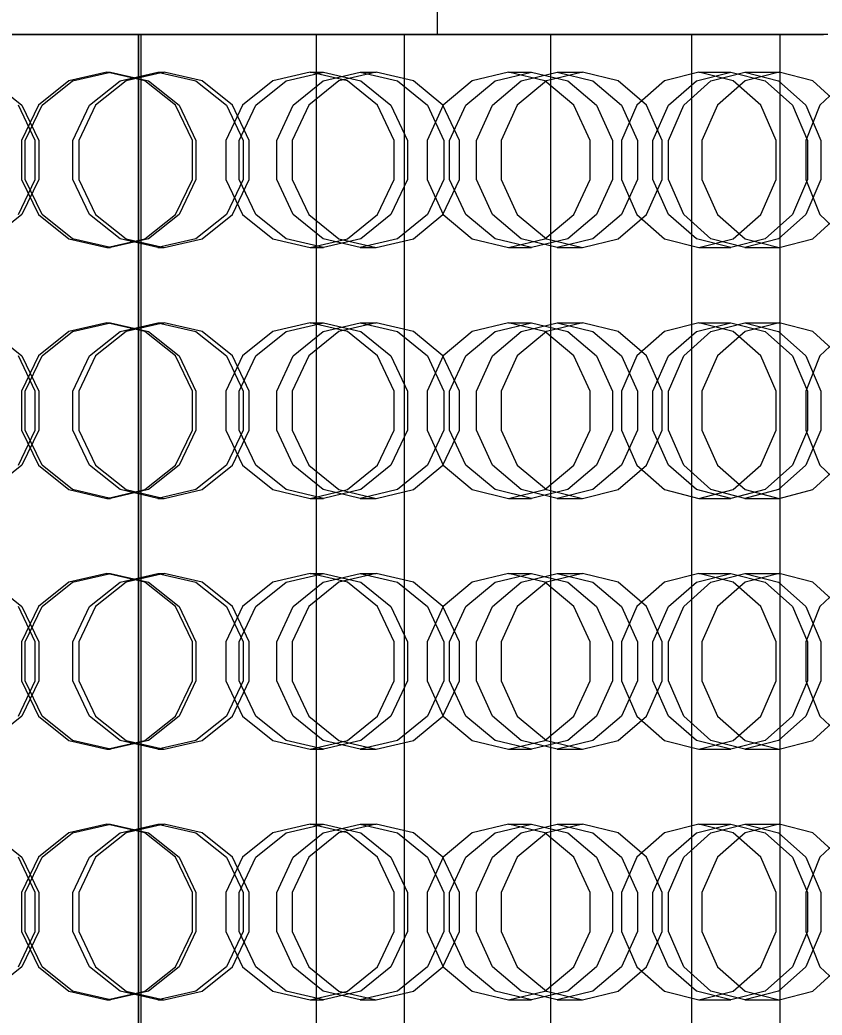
# Model space of a CAD drawing. Header units: millimetres. Extents: x -1970 to 59977, y -50268 to 6837.
# Drawn here: x 26125.7 to 26317.7, y -18034.7 to -17796.5 of the extents above; entities that cross this region are included whole.
import ezdxf

# ---------------------------------------------------------------- set-up
doc = ezdxf.new("R2010")
doc.units = ezdxf.units.MM
doc.layers.add('COTAS_P', color=1, linetype='Continuous', lineweight=0)
doc.layers.add('superior_briquetadora', color=7, linetype='Continuous', lineweight=0)
doc.dimstyles.new('R19_100', dxfattribs={"dimtxt": 250, "dimasz": 150, "dimexe": 150, "dimexo": 80, "dimgap": 100, "dimtad": 1, "dimtih": 1, "dimtoh": 1, "dimdsep": 46, "dimcen": 0.09, "dimadec": 0, "dimazin": 0, "dimtfac": 1, "dimtdec": 4, "dimtofl": 0, "dimtmove": 0, "dimatfit": 3, "dimfxl": 1, "dimtolj": 1, "dimtzin": 0, "dimarcsym": 0})

# ---------------------------------------------------------------- blocks, each defined once
blk = doc.blocks.new('*D25')
at = {"layer": 'COTAS_P', "color": 0, "lineweight": -2, "transparency": 16777216}
for p, q in [((25128.19, -17920), (25128.19, -16950)), ((27628.19, -17920), (27628.19, -16950)), ((25278.19, -17100), (27478.19, -17100))]:
    blk.add_line(p, q, dxfattribs=at)
at = {"layer": 'COTAS_P', "color": 0, "transparency": 16777216}
for points in [[(25278.19, -17075), (25278.19, -17125), (25128.19, -17100)], [(27478.19, -17075), (27478.19, -17125), (27628.19, -17100)]]:
    blk.add_solid(points, dxfattribs=at)
at = {"layer": 'Defpoints', "color": 0, "transparency": 16777216}
for p in [(27628.19, -17100), (25128.19, -18000), (27628.19, -18000)]:
    blk.add_point(p, dxfattribs=at)

msp = doc.modelspace()

# ---------------------------------------------------------------- linework, layer by layer
at = {"layer": 'superior_briquetadora'}
for p, q in [((26225.569, -17250), (26225.569, -17800)), ((26107.699, -17800), (26127.565, -17800)), ((26128.808, -17800), (26108.94, -17800)), ((26113.88, -17800), (26132.971, -17800)), ((26114.823, -17800), (26154.774, -17800)), ((26114.918, -17800), (26154.67, -17800)), ((26141.632, -17800), (26122.065, -17800)), ((26141.622, -17800), (26122.07, -17800)), ((26142.493, -17800), (26123.402, -17800)), ((26127.565, -17800), (26147.433, -17800)), ((26148.674, -17800), (26128.808, -17800)), ((26132.971, -17800), (26151.877, -17800)), ((26160.842, -17800), (26141.622, -17800)), ((26160.868, -17800), (26141.632, -17800)), ((26161.033, -17800), (26142.493, -17800)), ((26147.433, -17800), (26167.252, -17800)), ((26168.488, -17800), (26148.674, -17800)), ((26151.877, -17800), (26169.873, -17800)), ((26154.1, -17800), (26172.813, -17800)), ((26154.1, -18160), (26154.1, -17800)), ((26154.67, -17800), (26154.1, -17800)), ((26154.774, -17800), (26154.204, -17800)), ((26154.204, -17800), (26172.919, -17800)), ((26154.204, -18160), (26154.204, -17800)), ((26154.67, -17800), (26154.67, -18160)), ((26154.774, -18160), (26154.774, -17800)), ((26179.259, -17800), (26160.842, -17800)), ((26179.3, -17800), (26160.868, -17800)), ((26178.312, -17800), (26161.033, -17800)), ((26167.252, -17800), (26186.97, -17800)), ((26188.198, -17800), (26168.488, -17800)), ((26169.873, -17800), (26186.267, -17800)), ((26172.813, -17800), (26190.431, -17800)), ((26172.919, -17800), (26190.539, -17800)), ((26193.664, -17800), (26178.312, -17800)), ((26196.418, -17800), (26179.259, -17800)), ((26196.472, -17800), (26179.3, -17800)), ((26186.267, -17800), (26200.429, -17800)), ((26186.97, -17800), (26206.537, -17800)), ((26207.754, -17800), (26188.198, -17800)), ((26190.431, -17800), (26206.524, -17800)), ((26190.539, -17800), (26206.631, -17800)), ((26206.499, -17800), (26193.664, -17800)), ((26211.896, -17800), (26196.418, -17800)), ((26211.964, -17800), (26196.472, -17800)), ((26196.667, -18160), (26196.667, -17800)), ((26199.243, -17800), (26196.667, -17800)), ((26196.667, -17800), (26200.933, -17800)), ((26208.27, -17800), (26199.243, -17800)), ((26200.429, -17800), (26211.815, -17800)), ((26200.933, -17800), (26211.393, -17800)), ((26216.326, -17800), (26206.499, -17800)), ((26206.524, -17800), (26220.697, -17800)), ((26206.537, -17800), (26225.904, -17800)), ((26206.631, -17800), (26220.803, -17800)), ((26227.106, -17800), (26207.754, -17800)), ((26222.373, -17800), (26208.27, -17800)), ((26211.393, -17800), (26226.453, -17800)), ((26211.815, -17800), (26219.987, -17800)), ((26225.314, -17800), (26211.896, -17800)), ((26225.392, -17800), (26211.964, -17800)), ((26222.765, -17800), (26216.326, -17800)), ((26217.765, -18160), (26217.765, -17800)), ((26220.342, -17800), (26217.765, -17800)), ((26217.765, -17800), (26222.032, -17800)), ((26219.987, -17800), (26224.631, -17800)), ((26229.368, -17800), (26220.342, -17800)), ((26220.697, -17800), (26232.603, -17800)), ((26220.803, -17800), (26232.707, -17800)), ((26222.032, -17800), (26232.491, -17800)), ((26239.405, -17800), (26222.373, -17800)), ((26225.569, -17800), (26222.765, -17800)), ((26224.631, -17800), (26225.569, -17800)), ((26236.34, -17800), (26225.314, -17800)), ((26236.427, -17800), (26225.392, -17800)), ((26225.904, -17800), (26245.019, -17800)), ((26226.453, -17800), (26243.821, -17800)), ((26246.204, -17800), (26227.106, -17800)), ((26243.471, -17800), (26229.368, -17800)), ((26232.491, -17800), (26247.551, -17800)), ((26232.603, -17800), (26241.949, -17800)), ((26232.707, -17800), (26242.052, -17800)), ((26244.703, -17800), (26236.34, -17800)), ((26244.796, -17800), (26236.427, -17800)), ((26256.773, -17800), (26239.405, -17800)), ((26241.949, -17800), (26248.507, -17800)), ((26242.052, -17800), (26248.608, -17800)), ((26260.503, -17800), (26243.471, -17800)), ((26243.821, -17800), (26260.853, -17800)), ((26250.197, -17800), (26244.703, -17800)), ((26250.295, -17800), (26244.796, -17800)), ((26245.019, -17800), (26263.834, -17800)), ((26264.999, -17800), (26246.204, -17800)), ((26247.551, -17800), (26264.919, -17800)), ((26248.507, -17800), (26252.115, -17800)), ((26248.608, -17800), (26252.216, -17800)), ((26252.686, -17800), (26250.197, -17800)), ((26252.786, -17800), (26250.295, -17800)), ((26252.115, -17800), (26252.686, -17800)), ((26252.216, -17800), (26252.786, -17800)), ((26252.686, -17800), (26252.686, -18160)), ((26252.786, -18160), (26252.786, -17800)), ((26271.833, -17800), (26256.773, -17800)), ((26277.871, -17800), (26260.503, -17800)), ((26260.853, -17800), (26274.956, -17800)), ((26263.834, -17800), (26282.302, -17800)), ((26264.919, -17800), (26281.951, -17800)), ((26283.443, -17800), (26264.999, -17800)), ((26282.292, -17800), (26271.833, -17800)), ((26274.956, -17800), (26283.982, -17800)), ((26292.931, -17800), (26277.871, -17800)), ((26281.951, -17800), (26296.054, -17800)), ((26286.559, -17800), (26282.292, -17800)), ((26282.302, -17800), (26300.373, -17800)), ((26301.489, -17800), (26283.443, -17800)), ((26283.982, -17800), (26286.559, -17800)), ((26286.559, -18160), (26286.559, -17800)), ((26303.391, -17800), (26292.931, -17800)), ((26296.054, -17800), (26305.081, -17800)), ((26300.373, -17800), (26318.003, -17800)), ((26319.089, -17800), (26301.489, -17800)), ((26307.657, -17800), (26303.391, -17800)), ((26305.081, -17800), (26307.657, -17800)), ((26307.657, -18160), (26307.657, -17800)), ((26146.55, -17809), (26137.45, -17811.08)), ((26138.327, -17811.08), (26147.433, -17809)), ((26146.55, -17809), (26147.433, -17809)), ((26155.651, -17811.08), (26146.55, -17809)), ((26147.433, -17809), (26156.53, -17811.08)), ((26149.69, -17811.08), (26158.771, -17809)), ((26160.242, -17809), (26151.151, -17811.08)), ((26158.771, -17809), (26160.242, -17809)), ((26158.771, -17809), (26167.852, -17811.08)), ((26169.315, -17811.08), (26160.242, -17809)), ((26195.184, -17809), (26186.219, -17811.08)), ((26189.422, -17811.08), (26198.406, -17809)), ((26195.184, -17809), (26198.406, -17809)), ((26204.148, -17811.08), (26195.184, -17809)), ((26198.289, -17811.08), (26207.195, -17809)), ((26198.406, -17809), (26207.352, -17811.08)), ((26210.995, -17809), (26202.066, -17811.08)), ((26207.195, -17809), (26210.995, -17809)), ((26207.195, -17809), (26216.101, -17811.08)), ((26219.88, -17811.08), (26210.995, -17809)), ((26242.671, -17809), (26233.996, -17811.08)), ((26239.469, -17811.08), (26248.177, -17809)), ((26242.671, -17809), (26248.177, -17809)), ((26251.346, -17811.08), (26242.671, -17809)), ((26245.689, -17811.08), (26254.268, -17809)), ((26248.177, -17809), (26256.82, -17811.08)), ((26260.332, -17809), (26251.716, -17811.08)), ((26254.268, -17809), (26260.332, -17809)), ((26254.268, -17809), (26262.847, -17811.08)), ((26268.876, -17811.08), (26260.332, -17809)), ((26288.199, -17809), (26279.962, -17811.08)), ((26287.612, -17811.08), (26295.895, -17809)), ((26288.199, -17809), (26295.895, -17809)), ((26296.436, -17811.08), (26288.199, -17809)), ((26291.078, -17811.08), (26299.183, -17809)), ((26295.895, -17809), (26304.087, -17811.08)), ((26299.183, -17809), (26307.407, -17809)), ((26299.183, -17809), (26307.288, -17811.08)), ((26307.407, -17809), (26299.253, -17811.08)), ((26315.464, -17811.08), (26307.407, -17809)), ((26118.924, -17811.08), (26126.222, -17816.907)), ((26137.45, -17811.08), (26130.151, -17816.907)), ((26131.018, -17816.906), (26138.327, -17811.08)), ((26142.407, -17816.907), (26149.69, -17811.08)), ((26151.151, -17811.08), (26143.85, -17816.906)), ((26162.949, -17816.907), (26155.651, -17811.08)), ((26156.53, -17811.08), (26163.815, -17816.906)), ((26167.852, -17811.08), (26175.134, -17816.907)), ((26176.577, -17816.906), (26169.315, -17811.08)), ((26186.219, -17811.08), (26179.03, -17816.907)), ((26182.191, -17816.906), (26189.422, -17811.08)), ((26191.147, -17816.907), (26198.289, -17811.08)), ((26202.066, -17811.08), (26194.874, -17816.906)), ((26211.337, -17816.907), (26204.148, -17811.08)), ((26207.352, -17811.08), (26214.498, -17816.906)), ((26216.101, -17811.08), (26223.243, -17816.907)), ((26226.971, -17816.906), (26219.88, -17811.08)), ((26233.996, -17811.08), (26227.039, -17816.907)), ((26232.441, -17816.906), (26239.469, -17811.08)), ((26238.809, -17816.907), (26245.689, -17811.08)), ((26251.716, -17811.08), (26244.757, -17816.906)), ((26258.302, -17816.907), (26251.346, -17811.08)), ((26256.82, -17811.08), (26263.703, -17816.906)), ((26262.847, -17811.08), (26269.726, -17816.907)), ((26275.674, -17816.906), (26268.876, -17811.08)), ((26279.962, -17811.08), (26273.357, -17816.907)), ((26280.906, -17816.906), (26287.612, -17811.08)), ((26284.578, -17816.907), (26291.078, -17811.08)), ((26299.253, -17811.08), (26292.646, -17816.906)), ((26303.041, -17816.907), (26296.436, -17811.08)), ((26304.087, -17811.08), (26310.59, -17816.906)), ((26307.288, -17811.08), (26313.787, -17816.907)), ((26321.854, -17816.906), (26315.464, -17811.08)), ((26323.332, -17811.08), (26317.191, -17816.907)), ((26129.415, -17825.326), (26125.355, -17816.906)), ((26130.151, -17816.907), (26126.101, -17825.327)), ((26126.222, -17816.907), (26130.272, -17825.327)), ((26126.958, -17825.326), (26131.018, -17816.906)), ((26138.366, -17825.327), (26142.407, -17816.907)), ((26143.85, -17816.906), (26139.793, -17825.326)), ((26166.999, -17825.327), (26162.949, -17816.907)), ((26163.815, -17816.906), (26167.856, -17825.326)), ((26179.03, -17816.907), (26175.041, -17825.327)), ((26175.134, -17816.907), (26179.176, -17825.327)), ((26180.603, -17825.326), (26176.577, -17816.906)), ((26178.168, -17825.326), (26182.191, -17816.906)), ((26187.183, -17825.327), (26191.147, -17816.907)), ((26194.874, -17816.906), (26190.87, -17825.326)), ((26215.326, -17825.327), (26211.337, -17816.907)), ((26214.498, -17816.906), (26218.453, -17825.326)), ((26227.039, -17816.907), (26223.179, -17825.327)), ((26223.243, -17816.907), (26227.207, -17825.327)), ((26230.894, -17825.326), (26226.971, -17816.906)), ((26228.522, -17825.326), (26232.441, -17816.906)), ((26234.991, -17825.327), (26238.809, -17816.907)), ((26244.757, -17816.906), (26240.875, -17825.326)), ((26262.163, -17825.327), (26258.302, -17816.907)), ((26263.703, -17816.906), (26267.505, -17825.326)), ((26273.357, -17816.907), (26269.691, -17825.327)), ((26269.726, -17816.907), (26273.544, -17825.327)), ((26279.428, -17825.326), (26275.674, -17816.906)), ((26277.159, -17825.326), (26280.906, -17816.906)), ((26280.971, -17825.327), (26284.578, -17816.907)), ((26292.646, -17816.906), (26288.951, -17825.326)), ((26306.707, -17825.327), (26303.041, -17816.907)), ((26310.59, -17816.906), (26314.174, -17825.326)), ((26317.191, -17816.907), (26313.783, -17825.327)), ((26313.787, -17816.907), (26317.394, -17825.327)), ((26126.101, -17825.327), (26126.101, -17834.673)), ((26126.958, -17834.674), (26126.958, -17825.326)), ((26129.415, -17834.674), (26129.415, -17825.326)), ((26130.272, -17825.327), (26130.272, -17834.673)), ((26138.366, -17834.673), (26138.366, -17825.327)), ((26139.793, -17825.326), (26139.793, -17834.674)), ((26166.999, -17834.673), (26166.999, -17825.327)), ((26167.856, -17825.326), (26167.856, -17834.674)), ((26175.041, -17825.327), (26175.041, -17834.673)), ((26178.168, -17834.674), (26178.168, -17825.326)), ((26179.176, -17825.327), (26179.176, -17834.673)), ((26180.603, -17834.674), (26180.603, -17825.326)), ((26187.183, -17834.673), (26187.183, -17825.327)), ((26190.87, -17825.326), (26190.87, -17834.674)), ((26215.326, -17834.673), (26215.326, -17825.327)), ((26218.453, -17825.326), (26218.453, -17834.674)), ((26223.179, -17825.327), (26223.179, -17834.673)), ((26227.207, -17825.327), (26227.207, -17834.673)), ((26228.522, -17834.674), (26228.522, -17825.326)), ((26230.894, -17834.674), (26230.894, -17825.326)), ((26234.991, -17834.673), (26234.991, -17825.327)), ((26240.875, -17825.326), (26240.875, -17834.674)), ((26262.163, -17834.673), (26262.163, -17825.327)), ((26267.505, -17825.326), (26267.505, -17834.674)), ((26269.691, -17825.327), (26269.691, -17834.673)), ((26273.544, -17825.327), (26273.544, -17834.673)), ((26277.159, -17834.674), (26277.159, -17825.326)), ((26279.428, -17834.674), (26279.428, -17825.326)), ((26280.971, -17834.673), (26280.971, -17825.327)), ((26288.951, -17825.326), (26288.951, -17834.674)), ((26306.707, -17834.673), (26306.707, -17825.327)), ((26313.783, -17825.327), (26313.783, -17834.673)), ((26314.174, -17825.326), (26314.174, -17834.674)), ((26317.394, -17825.327), (26317.394, -17834.673)), ((26125.355, -17843.094), (26129.415, -17834.674)), ((26126.101, -17834.673), (26130.151, -17843.093)), ((26130.272, -17834.673), (26126.222, -17843.093)), ((26131.018, -17843.094), (26126.958, -17834.674)), ((26142.407, -17843.093), (26138.366, -17834.673)), ((26139.793, -17834.674), (26143.85, -17843.094)), ((26162.949, -17843.093), (26166.999, -17834.673)), ((26167.856, -17834.674), (26163.815, -17843.094)), ((26175.041, -17834.673), (26179.03, -17843.093)), ((26179.176, -17834.673), (26175.134, -17843.093)), ((26176.577, -17843.094), (26180.603, -17834.674)), ((26182.191, -17843.094), (26178.168, -17834.674)), ((26191.147, -17843.093), (26187.183, -17834.673)), ((26190.87, -17834.674), (26194.874, -17843.094)), ((26211.337, -17843.093), (26215.326, -17834.673)), ((26218.453, -17834.674), (26214.498, -17843.094)), ((26223.179, -17834.673), (26227.039, -17843.093)), ((26227.207, -17834.673), (26223.243, -17843.093)), ((26226.971, -17843.094), (26230.894, -17834.674)), ((26232.441, -17843.094), (26228.522, -17834.674)), ((26238.809, -17843.093), (26234.991, -17834.673)), ((26240.875, -17834.674), (26244.757, -17843.094)), ((26258.302, -17843.093), (26262.163, -17834.673)), ((26267.505, -17834.674), (26263.703, -17843.094)), ((26269.691, -17834.673), (26273.357, -17843.093)), ((26273.544, -17834.673), (26269.726, -17843.093)), ((26275.674, -17843.094), (26279.428, -17834.674)), ((26280.906, -17843.094), (26277.159, -17834.674)), ((26284.578, -17843.093), (26280.971, -17834.673)), ((26288.951, -17834.674), (26292.646, -17843.094)), ((26303.041, -17843.093), (26306.707, -17834.673)), ((26314.174, -17834.674), (26310.59, -17843.094)), ((26313.783, -17834.673), (26317.191, -17843.093)), ((26317.394, -17834.673), (26313.787, -17843.093)), ((26126.222, -17843.093), (26118.924, -17848.92)), ((26130.151, -17843.093), (26137.45, -17848.92)), ((26138.327, -17848.92), (26131.018, -17843.094)), ((26149.69, -17848.92), (26142.407, -17843.093)), ((26143.85, -17843.094), (26151.151, -17848.92)), ((26155.651, -17848.92), (26162.949, -17843.093)), ((26163.815, -17843.094), (26156.53, -17848.92)), ((26175.134, -17843.093), (26167.852, -17848.92)), ((26169.315, -17848.92), (26176.577, -17843.094)), ((26179.03, -17843.093), (26186.219, -17848.92)), ((26189.422, -17848.92), (26182.191, -17843.094)), ((26198.289, -17848.92), (26191.147, -17843.093)), ((26194.874, -17843.094), (26202.066, -17848.92)), ((26204.148, -17848.92), (26211.337, -17843.093)), ((26214.498, -17843.094), (26207.352, -17848.92)), ((26223.243, -17843.093), (26216.101, -17848.92)), ((26219.88, -17848.92), (26226.971, -17843.094)), ((26227.039, -17843.093), (26233.996, -17848.92)), ((26239.469, -17848.92), (26232.441, -17843.094)), ((26245.689, -17848.92), (26238.809, -17843.093)), ((26244.757, -17843.094), (26251.716, -17848.92)), ((26251.346, -17848.92), (26258.302, -17843.093)), ((26263.703, -17843.094), (26256.82, -17848.92)), ((26269.726, -17843.093), (26262.847, -17848.92)), ((26268.876, -17848.92), (26275.674, -17843.094)), ((26273.357, -17843.093), (26279.962, -17848.92)), ((26287.612, -17848.92), (26280.906, -17843.094)), ((26291.078, -17848.92), (26284.578, -17843.093)), ((26292.646, -17843.094), (26299.253, -17848.92)), ((26296.436, -17848.92), (26303.041, -17843.093)), ((26310.59, -17843.094), (26304.087, -17848.92)), ((26313.787, -17843.093), (26307.288, -17848.92)), ((26315.464, -17848.92), (26321.854, -17843.094)), ((26317.191, -17843.093), (26323.332, -17848.92)), ((26137.45, -17848.92), (26146.55, -17851)), ((26147.433, -17851), (26138.327, -17848.92)), ((26146.55, -17851), (26155.651, -17848.92)), ((26156.53, -17848.92), (26147.433, -17851)), ((26158.771, -17851), (26149.69, -17848.92)), ((26151.151, -17848.92), (26160.242, -17851)), ((26167.852, -17848.92), (26158.771, -17851)), ((26160.242, -17851), (26169.315, -17848.92)), ((26186.219, -17848.92), (26195.184, -17851)), ((26198.406, -17851), (26189.422, -17848.92)), ((26195.184, -17851), (26204.148, -17848.92)), ((26207.195, -17851), (26198.289, -17848.92)), ((26207.352, -17848.92), (26198.406, -17851)), ((26202.066, -17848.92), (26210.995, -17851)), ((26216.101, -17848.92), (26207.195, -17851)), ((26210.995, -17851), (26219.88, -17848.92)), ((26233.996, -17848.92), (26242.671, -17851)), ((26248.177, -17851), (26239.469, -17848.92)), ((26242.671, -17851), (26251.346, -17848.92)), ((26254.268, -17851), (26245.689, -17848.92)), ((26256.82, -17848.92), (26248.177, -17851)), ((26251.716, -17848.92), (26260.332, -17851)), ((26262.847, -17848.92), (26254.268, -17851)), ((26260.332, -17851), (26268.876, -17848.92)), ((26279.962, -17848.92), (26288.199, -17851)), ((26295.895, -17851), (26287.612, -17848.92)), ((26288.199, -17851), (26296.436, -17848.92)), ((26299.183, -17851), (26291.078, -17848.92)), ((26304.087, -17848.92), (26295.895, -17851)), ((26307.288, -17848.92), (26299.183, -17851)), ((26299.253, -17848.92), (26307.407, -17851)), ((26307.407, -17851), (26315.464, -17848.92)), ((26146.55, -17851), (26147.433, -17851)), ((26158.771, -17851), (26160.242, -17851)), ((26195.184, -17851), (26198.406, -17851)), ((26207.195, -17851), (26210.995, -17851)), ((26242.671, -17851), (26248.177, -17851)), ((26254.268, -17851), (26260.332, -17851)), ((26288.199, -17851), (26295.895, -17851)), ((26299.183, -17851), (26307.407, -17851)), ((26146.55, -17869), (26137.45, -17871.08)), ((26138.327, -17871.08), (26147.433, -17869)), ((26146.55, -17869), (26147.433, -17869)), ((26155.651, -17871.08), (26146.55, -17869)), ((26147.433, -17869), (26156.53, -17871.08)), ((26149.69, -17871.08), (26158.771, -17869)), ((26160.242, -17869), (26151.151, -17871.08)), ((26158.771, -17869), (26160.242, -17869)), ((26158.771, -17869), (26167.852, -17871.08)), ((26169.315, -17871.08), (26160.242, -17869)), ((26195.184, -17869), (26186.219, -17871.08)), ((26189.422, -17871.08), (26198.406, -17869)), ((26195.184, -17869), (26198.406, -17869)), ((26204.148, -17871.08), (26195.184, -17869)), ((26198.289, -17871.08), (26207.195, -17869)), ((26198.406, -17869), (26207.352, -17871.08)), ((26210.995, -17869), (26202.066, -17871.08)), ((26207.195, -17869), (26210.995, -17869)), ((26207.195, -17869), (26216.101, -17871.08)), ((26219.88, -17871.08), (26210.995, -17869)), ((26242.671, -17869), (26233.996, -17871.08)), ((26239.469, -17871.08), (26248.177, -17869)), ((26242.671, -17869), (26248.177, -17869)), ((26251.346, -17871.08), (26242.671, -17869)), ((26245.689, -17871.08), (26254.268, -17869)), ((26248.177, -17869), (26256.82, -17871.08)), ((26260.332, -17869), (26251.716, -17871.08)), ((26254.268, -17869), (26260.332, -17869)), ((26254.268, -17869), (26262.847, -17871.08)), ((26268.876, -17871.08), (26260.332, -17869)), ((26288.199, -17869), (26279.962, -17871.08)), ((26287.612, -17871.08), (26295.895, -17869)), ((26288.199, -17869), (26295.895, -17869)), ((26296.436, -17871.08), (26288.199, -17869)), ((26291.078, -17871.08), (26299.183, -17869)), ((26295.895, -17869), (26304.087, -17871.08)), ((26299.183, -17869), (26307.407, -17869)), ((26299.183, -17869), (26307.288, -17871.08)), ((26307.407, -17869), (26299.253, -17871.08)), ((26315.464, -17871.08), (26307.407, -17869)), ((26118.924, -17871.08), (26126.222, -17876.907)), ((26137.45, -17871.08), (26130.151, -17876.907)), ((26131.018, -17876.906), (26138.327, -17871.08)), ((26142.407, -17876.907), (26149.69, -17871.08)), ((26151.151, -17871.08), (26143.85, -17876.906)), ((26162.949, -17876.907), (26155.651, -17871.08)), ((26156.53, -17871.08), (26163.815, -17876.906)), ((26167.852, -17871.08), (26175.134, -17876.907)), ((26176.577, -17876.906), (26169.315, -17871.08)), ((26186.219, -17871.08), (26179.03, -17876.907)), ((26182.191, -17876.906), (26189.422, -17871.08)), ((26191.147, -17876.907), (26198.289, -17871.08)), ((26202.066, -17871.08), (26194.874, -17876.906)), ((26211.337, -17876.907), (26204.148, -17871.08)), ((26207.352, -17871.08), (26214.498, -17876.906)), ((26216.101, -17871.08), (26223.243, -17876.907)), ((26226.971, -17876.906), (26219.88, -17871.08)), ((26233.996, -17871.08), (26227.039, -17876.907)), ((26232.441, -17876.906), (26239.469, -17871.08)), ((26238.809, -17876.907), (26245.689, -17871.08)), ((26251.716, -17871.08), (26244.757, -17876.906)), ((26258.302, -17876.907), (26251.346, -17871.08)), ((26256.82, -17871.08), (26263.703, -17876.906)), ((26262.847, -17871.08), (26269.726, -17876.907)), ((26275.674, -17876.906), (26268.876, -17871.08)), ((26279.962, -17871.08), (26273.357, -17876.907)), ((26280.906, -17876.906), (26287.612, -17871.08)), ((26284.578, -17876.907), (26291.078, -17871.08)), ((26299.253, -17871.08), (26292.646, -17876.906)), ((26303.041, -17876.907), (26296.436, -17871.08)), ((26304.087, -17871.08), (26310.59, -17876.906)), ((26307.288, -17871.08), (26313.787, -17876.907)), ((26321.854, -17876.906), (26315.464, -17871.08)), ((26323.332, -17871.08), (26317.191, -17876.907)), ((26129.415, -17885.326), (26125.355, -17876.906)), ((26130.151, -17876.907), (26126.101, -17885.327)), ((26126.222, -17876.907), (26130.272, -17885.327)), ((26126.958, -17885.326), (26131.018, -17876.906)), ((26138.366, -17885.327), (26142.407, -17876.907)), ((26143.85, -17876.906), (26139.793, -17885.326)), ((26166.999, -17885.327), (26162.949, -17876.907)), ((26163.815, -17876.906), (26167.856, -17885.326)), ((26179.03, -17876.907), (26175.041, -17885.327)), ((26175.134, -17876.907), (26179.176, -17885.327)), ((26180.603, -17885.326), (26176.577, -17876.906)), ((26178.168, -17885.326), (26182.191, -17876.906)), ((26187.183, -17885.327), (26191.147, -17876.907)), ((26194.874, -17876.906), (26190.87, -17885.326)), ((26215.326, -17885.327), (26211.337, -17876.907)), ((26214.498, -17876.906), (26218.453, -17885.326)), ((26227.039, -17876.907), (26223.179, -17885.327)), ((26223.243, -17876.907), (26227.207, -17885.327)), ((26230.894, -17885.326), (26226.971, -17876.906)), ((26228.522, -17885.326), (26232.441, -17876.906)), ((26234.991, -17885.327), (26238.809, -17876.907)), ((26244.757, -17876.906), (26240.875, -17885.326)), ((26262.163, -17885.327), (26258.302, -17876.907)), ((26263.703, -17876.906), (26267.505, -17885.326)), ((26273.357, -17876.907), (26269.691, -17885.327)), ((26269.726, -17876.907), (26273.544, -17885.327)), ((26279.428, -17885.326), (26275.674, -17876.906)), ((26277.159, -17885.326), (26280.906, -17876.906)), ((26280.971, -17885.327), (26284.578, -17876.907)), ((26292.646, -17876.906), (26288.951, -17885.326)), ((26306.707, -17885.327), (26303.041, -17876.907)), ((26310.59, -17876.906), (26314.174, -17885.326)), ((26317.191, -17876.907), (26313.783, -17885.327)), ((26313.787, -17876.907), (26317.394, -17885.327)), ((26126.101, -17885.327), (26126.101, -17894.673)), ((26126.958, -17894.674), (26126.958, -17885.326)), ((26129.415, -17894.674), (26129.415, -17885.326)), ((26130.272, -17885.327), (26130.272, -17894.673)), ((26138.366, -17894.673), (26138.366, -17885.327)), ((26139.793, -17885.326), (26139.793, -17894.674)), ((26166.999, -17894.673), (26166.999, -17885.327)), ((26167.856, -17885.326), (26167.856, -17894.674)), ((26175.041, -17885.327), (26175.041, -17894.673)), ((26178.168, -17894.674), (26178.168, -17885.326)), ((26179.176, -17885.327), (26179.176, -17894.673)), ((26180.603, -17894.674), (26180.603, -17885.326)), ((26187.183, -17894.673), (26187.183, -17885.327)), ((26190.87, -17885.326), (26190.87, -17894.674)), ((26215.326, -17894.673), (26215.326, -17885.327)), ((26218.453, -17885.326), (26218.453, -17894.674)), ((26223.179, -17885.327), (26223.179, -17894.673)), ((26227.207, -17885.327), (26227.207, -17894.673)), ((26228.522, -17894.674), (26228.522, -17885.326)), ((26230.894, -17894.674), (26230.894, -17885.326)), ((26234.991, -17894.673), (26234.991, -17885.327)), ((26240.875, -17885.326), (26240.875, -17894.674)), ((26262.163, -17894.673), (26262.163, -17885.327)), ((26267.505, -17885.326), (26267.505, -17894.674)), ((26269.691, -17885.327), (26269.691, -17894.673)), ((26273.544, -17885.327), (26273.544, -17894.673)), ((26277.159, -17894.674), (26277.159, -17885.326)), ((26279.428, -17894.674), (26279.428, -17885.326)), ((26280.971, -17894.673), (26280.971, -17885.327)), ((26288.951, -17885.326), (26288.951, -17894.674)), ((26306.707, -17894.673), (26306.707, -17885.327)), ((26313.783, -17885.327), (26313.783, -17894.673)), ((26314.174, -17885.326), (26314.174, -17894.674)), ((26317.394, -17885.327), (26317.394, -17894.673)), ((26125.355, -17903.094), (26129.415, -17894.674)), ((26126.101, -17894.673), (26130.151, -17903.093)), ((26130.272, -17894.673), (26126.222, -17903.093)), ((26131.018, -17903.094), (26126.958, -17894.674)), ((26142.407, -17903.093), (26138.366, -17894.673)), ((26139.793, -17894.674), (26143.85, -17903.094)), ((26162.949, -17903.093), (26166.999, -17894.673)), ((26167.856, -17894.674), (26163.815, -17903.094)), ((26175.041, -17894.673), (26179.03, -17903.093)), ((26179.176, -17894.673), (26175.134, -17903.093)), ((26176.577, -17903.094), (26180.603, -17894.674)), ((26182.191, -17903.094), (26178.168, -17894.674)), ((26191.147, -17903.093), (26187.183, -17894.673)), ((26190.87, -17894.674), (26194.874, -17903.094)), ((26211.337, -17903.093), (26215.326, -17894.673)), ((26218.453, -17894.674), (26214.498, -17903.094)), ((26223.179, -17894.673), (26227.039, -17903.093)), ((26227.207, -17894.673), (26223.243, -17903.093)), ((26226.971, -17903.094), (26230.894, -17894.674)), ((26232.441, -17903.094), (26228.522, -17894.674)), ((26238.809, -17903.093), (26234.991, -17894.673)), ((26240.875, -17894.674), (26244.757, -17903.094)), ((26258.302, -17903.093), (26262.163, -17894.673)), ((26267.505, -17894.674), (26263.703, -17903.094)), ((26269.691, -17894.673), (26273.357, -17903.093)), ((26273.544, -17894.673), (26269.726, -17903.093)), ((26275.674, -17903.094), (26279.428, -17894.674)), ((26280.906, -17903.094), (26277.159, -17894.674)), ((26284.578, -17903.093), (26280.971, -17894.673)), ((26288.951, -17894.674), (26292.646, -17903.094)), ((26303.041, -17903.093), (26306.707, -17894.673)), ((26314.174, -17894.674), (26310.59, -17903.094)), ((26313.783, -17894.673), (26317.191, -17903.093)), ((26317.394, -17894.673), (26313.787, -17903.093)), ((26126.222, -17903.093), (26118.924, -17908.92)), ((26130.151, -17903.093), (26137.45, -17908.92)), ((26138.327, -17908.92), (26131.018, -17903.094)), ((26149.69, -17908.92), (26142.407, -17903.093)), ((26143.85, -17903.094), (26151.151, -17908.92)), ((26155.651, -17908.92), (26162.949, -17903.093)), ((26163.815, -17903.094), (26156.53, -17908.92)), ((26175.134, -17903.093), (26167.852, -17908.92)), ((26169.315, -17908.92), (26176.577, -17903.094)), ((26179.03, -17903.093), (26186.219, -17908.92)), ((26189.422, -17908.92), (26182.191, -17903.094)), ((26198.289, -17908.92), (26191.147, -17903.093)), ((26194.874, -17903.094), (26202.066, -17908.92)), ((26204.148, -17908.92), (26211.337, -17903.093)), ((26214.498, -17903.094), (26207.352, -17908.92)), ((26223.243, -17903.093), (26216.101, -17908.92)), ((26219.88, -17908.92), (26226.971, -17903.094)), ((26227.039, -17903.093), (26233.996, -17908.92)), ((26239.469, -17908.92), (26232.441, -17903.094)), ((26245.689, -17908.92), (26238.809, -17903.093)), ((26244.757, -17903.094), (26251.716, -17908.92)), ((26251.346, -17908.92), (26258.302, -17903.093)), ((26263.703, -17903.094), (26256.82, -17908.92)), ((26269.726, -17903.093), (26262.847, -17908.92)), ((26268.876, -17908.92), (26275.674, -17903.094)), ((26273.357, -17903.093), (26279.962, -17908.92)), ((26287.612, -17908.92), (26280.906, -17903.094)), ((26291.078, -17908.92), (26284.578, -17903.093)), ((26292.646, -17903.094), (26299.253, -17908.92)), ((26296.436, -17908.92), (26303.041, -17903.093)), ((26310.59, -17903.094), (26304.087, -17908.92)), ((26313.787, -17903.093), (26307.288, -17908.92)), ((26315.464, -17908.92), (26321.854, -17903.094)), ((26317.191, -17903.093), (26323.332, -17908.92)), ((26137.45, -17908.92), (26146.55, -17911)), ((26147.433, -17911), (26138.327, -17908.92)), ((26146.55, -17911), (26155.651, -17908.92)), ((26156.53, -17908.92), (26147.433, -17911)), ((26158.771, -17911), (26149.69, -17908.92)), ((26151.151, -17908.92), (26160.242, -17911)), ((26167.852, -17908.92), (26158.771, -17911)), ((26160.242, -17911), (26169.315, -17908.92)), ((26186.219, -17908.92), (26195.184, -17911)), ((26198.406, -17911), (26189.422, -17908.92)), ((26195.184, -17911), (26204.148, -17908.92)), ((26207.195, -17911), (26198.289, -17908.92)), ((26207.352, -17908.92), (26198.406, -17911)), ((26202.066, -17908.92), (26210.995, -17911)), ((26216.101, -17908.92), (26207.195, -17911)), ((26210.995, -17911), (26219.88, -17908.92)), ((26233.996, -17908.92), (26242.671, -17911)), ((26248.177, -17911), (26239.469, -17908.92)), ((26242.671, -17911), (26251.346, -17908.92)), ((26254.268, -17911), (26245.689, -17908.92)), ((26256.82, -17908.92), (26248.177, -17911)), ((26251.716, -17908.92), (26260.332, -17911)), ((26262.847, -17908.92), (26254.268, -17911)), ((26260.332, -17911), (26268.876, -17908.92)), ((26279.962, -17908.92), (26288.199, -17911)), ((26295.895, -17911), (26287.612, -17908.92)), ((26288.199, -17911), (26296.436, -17908.92)), ((26299.183, -17911), (26291.078, -17908.92)), ((26304.087, -17908.92), (26295.895, -17911)), ((26307.288, -17908.92), (26299.183, -17911)), ((26299.253, -17908.92), (26307.407, -17911)), ((26307.407, -17911), (26315.464, -17908.92)), ((26146.55, -17911), (26147.433, -17911)), ((26158.771, -17911), (26160.242, -17911)), ((26195.184, -17911), (26198.406, -17911)), ((26207.195, -17911), (26210.995, -17911)), ((26242.671, -17911), (26248.177, -17911)), ((26254.268, -17911), (26260.332, -17911)), ((26288.199, -17911), (26295.895, -17911)), ((26299.183, -17911), (26307.407, -17911)), ((26146.55, -17929), (26137.45, -17931.08)), ((26138.327, -17931.08), (26147.433, -17929)), ((26146.55, -17929), (26147.433, -17929)), ((26155.651, -17931.08), (26146.55, -17929)), ((26147.433, -17929), (26156.53, -17931.08)), ((26149.69, -17931.08), (26158.771, -17929)), ((26160.242, -17929), (26151.151, -17931.08)), ((26158.771, -17929), (26160.242, -17929)), ((26158.771, -17929), (26167.852, -17931.08)), ((26169.315, -17931.08), (26160.242, -17929)), ((26195.184, -17929), (26186.219, -17931.08)), ((26189.422, -17931.08), (26198.406, -17929)), ((26195.184, -17929), (26198.406, -17929)), ((26204.148, -17931.08), (26195.184, -17929)), ((26198.289, -17931.08), (26207.195, -17929)), ((26198.406, -17929), (26207.352, -17931.08)), ((26210.995, -17929), (26202.066, -17931.08)), ((26207.195, -17929), (26210.995, -17929)), ((26207.195, -17929), (26216.101, -17931.08)), ((26219.88, -17931.08), (26210.995, -17929)), ((26242.671, -17929), (26233.996, -17931.08)), ((26239.469, -17931.08), (26248.177, -17929)), ((26242.671, -17929), (26248.177, -17929)), ((26251.346, -17931.08), (26242.671, -17929)), ((26245.689, -17931.08), (26254.268, -17929)), ((26248.177, -17929), (26256.82, -17931.08)), ((26260.332, -17929), (26251.716, -17931.08)), ((26254.268, -17929), (26260.332, -17929)), ((26254.268, -17929), (26262.847, -17931.08)), ((26268.876, -17931.08), (26260.332, -17929)), ((26288.199, -17929), (26279.962, -17931.08)), ((26287.612, -17931.08), (26295.895, -17929)), ((26288.199, -17929), (26295.895, -17929)), ((26296.436, -17931.08), (26288.199, -17929)), ((26291.078, -17931.08), (26299.183, -17929)), ((26295.895, -17929), (26304.087, -17931.08)), ((26299.183, -17929), (26307.407, -17929)), ((26299.183, -17929), (26307.288, -17931.08)), ((26307.407, -17929), (26299.253, -17931.08)), ((26315.464, -17931.08), (26307.407, -17929)), ((26118.924, -17931.08), (26126.222, -17936.907)), ((26137.45, -17931.08), (26130.151, -17936.907)), ((26131.018, -17936.906), (26138.327, -17931.08)), ((26142.407, -17936.907), (26149.69, -17931.08)), ((26151.151, -17931.08), (26143.85, -17936.906)), ((26162.949, -17936.907), (26155.651, -17931.08)), ((26156.53, -17931.08), (26163.815, -17936.906)), ((26167.852, -17931.08), (26175.134, -17936.907)), ((26176.577, -17936.906), (26169.315, -17931.08)), ((26186.219, -17931.08), (26179.03, -17936.907)), ((26182.191, -17936.906), (26189.422, -17931.08)), ((26191.147, -17936.907), (26198.289, -17931.08)), ((26202.066, -17931.08), (26194.874, -17936.906)), ((26211.337, -17936.907), (26204.148, -17931.08)), ((26207.352, -17931.08), (26214.498, -17936.906)), ((26216.101, -17931.08), (26223.243, -17936.907)), ((26226.971, -17936.906), (26219.88, -17931.08)), ((26233.996, -17931.08), (26227.039, -17936.907)), ((26232.441, -17936.906), (26239.469, -17931.08)), ((26238.809, -17936.907), (26245.689, -17931.08)), ((26251.716, -17931.08), (26244.757, -17936.906)), ((26258.302, -17936.907), (26251.346, -17931.08)), ((26256.82, -17931.08), (26263.703, -17936.906)), ((26262.847, -17931.08), (26269.726, -17936.907)), ((26275.674, -17936.906), (26268.876, -17931.08)), ((26279.962, -17931.08), (26273.357, -17936.907)), ((26280.906, -17936.906), (26287.612, -17931.08)), ((26284.578, -17936.907), (26291.078, -17931.08)), ((26299.253, -17931.08), (26292.646, -17936.906)), ((26303.041, -17936.907), (26296.436, -17931.08)), ((26304.087, -17931.08), (26310.59, -17936.906)), ((26307.288, -17931.08), (26313.787, -17936.907)), ((26321.854, -17936.906), (26315.464, -17931.08)), ((26323.332, -17931.08), (26317.191, -17936.907)), ((26129.415, -17945.326), (26125.355, -17936.906)), ((26130.151, -17936.907), (26126.101, -17945.327)), ((26126.222, -17936.907), (26130.272, -17945.327)), ((26126.958, -17945.326), (26131.018, -17936.906)), ((26138.366, -17945.327), (26142.407, -17936.907)), ((26143.85, -17936.906), (26139.793, -17945.326)), ((26166.999, -17945.327), (26162.949, -17936.907)), ((26163.815, -17936.906), (26167.856, -17945.326)), ((26179.03, -17936.907), (26175.041, -17945.327)), ((26175.134, -17936.907), (26179.176, -17945.327)), ((26180.603, -17945.326), (26176.577, -17936.906)), ((26178.168, -17945.326), (26182.191, -17936.906)), ((26187.183, -17945.327), (26191.147, -17936.907)), ((26194.874, -17936.906), (26190.87, -17945.326)), ((26215.326, -17945.327), (26211.337, -17936.907)), ((26214.498, -17936.906), (26218.453, -17945.326)), ((26227.039, -17936.907), (26223.179, -17945.327)), ((26223.243, -17936.907), (26227.207, -17945.327)), ((26230.894, -17945.326), (26226.971, -17936.906)), ((26228.522, -17945.326), (26232.441, -17936.906)), ((26234.991, -17945.327), (26238.809, -17936.907)), ((26244.757, -17936.906), (26240.875, -17945.326)), ((26262.163, -17945.327), (26258.302, -17936.907)), ((26263.703, -17936.906), (26267.505, -17945.326)), ((26273.357, -17936.907), (26269.691, -17945.327)), ((26269.726, -17936.907), (26273.544, -17945.327)), ((26279.428, -17945.326), (26275.674, -17936.906)), ((26277.159, -17945.326), (26280.906, -17936.906)), ((26280.971, -17945.327), (26284.578, -17936.907)), ((26292.646, -17936.906), (26288.951, -17945.326)), ((26306.707, -17945.327), (26303.041, -17936.907)), ((26310.59, -17936.906), (26314.174, -17945.326)), ((26317.191, -17936.907), (26313.783, -17945.327)), ((26313.787, -17936.907), (26317.394, -17945.327)), ((26126.101, -17945.327), (26126.101, -17954.673)), ((26126.958, -17954.674), (26126.958, -17945.326)), ((26129.415, -17954.674), (26129.415, -17945.326)), ((26130.272, -17945.327), (26130.272, -17954.673)), ((26138.366, -17954.673), (26138.366, -17945.327)), ((26139.793, -17945.326), (26139.793, -17954.674)), ((26166.999, -17954.673), (26166.999, -17945.327)), ((26167.856, -17945.326), (26167.856, -17954.674)), ((26175.041, -17945.327), (26175.041, -17954.673)), ((26178.168, -17954.674), (26178.168, -17945.326)), ((26179.176, -17945.327), (26179.176, -17954.673)), ((26180.603, -17954.674), (26180.603, -17945.326)), ((26187.183, -17954.673), (26187.183, -17945.327)), ((26190.87, -17945.326), (26190.87, -17954.674)), ((26215.326, -17954.673), (26215.326, -17945.327)), ((26218.453, -17945.326), (26218.453, -17954.674)), ((26223.179, -17945.327), (26223.179, -17954.673)), ((26227.207, -17945.327), (26227.207, -17954.673)), ((26228.522, -17954.674), (26228.522, -17945.326)), ((26230.894, -17954.674), (26230.894, -17945.326)), ((26234.991, -17954.673), (26234.991, -17945.327)), ((26240.875, -17945.326), (26240.875, -17954.674)), ((26262.163, -17954.673), (26262.163, -17945.327)), ((26267.505, -17945.326), (26267.505, -17954.674)), ((26269.691, -17945.327), (26269.691, -17954.673)), ((26273.544, -17945.327), (26273.544, -17954.673)), ((26277.159, -17954.674), (26277.159, -17945.326)), ((26279.428, -17954.674), (26279.428, -17945.326)), ((26280.971, -17954.673), (26280.971, -17945.327)), ((26288.951, -17945.326), (26288.951, -17954.674)), ((26306.707, -17954.673), (26306.707, -17945.327)), ((26313.783, -17945.327), (26313.783, -17954.673)), ((26314.174, -17945.326), (26314.174, -17954.674)), ((26317.394, -17945.327), (26317.394, -17954.673)), ((26125.355, -17963.094), (26129.415, -17954.674)), ((26126.101, -17954.673), (26130.151, -17963.093)), ((26130.272, -17954.673), (26126.222, -17963.093)), ((26131.018, -17963.094), (26126.958, -17954.674)), ((26142.407, -17963.093), (26138.366, -17954.673)), ((26139.793, -17954.674), (26143.85, -17963.094)), ((26162.949, -17963.093), (26166.999, -17954.673)), ((26167.856, -17954.674), (26163.815, -17963.094)), ((26175.041, -17954.673), (26179.03, -17963.093)), ((26179.176, -17954.673), (26175.134, -17963.093)), ((26176.577, -17963.094), (26180.603, -17954.674)), ((26182.191, -17963.094), (26178.168, -17954.674)), ((26191.147, -17963.093), (26187.183, -17954.673)), ((26190.87, -17954.674), (26194.874, -17963.094)), ((26211.337, -17963.093), (26215.326, -17954.673)), ((26218.453, -17954.674), (26214.498, -17963.094)), ((26223.179, -17954.673), (26227.039, -17963.093)), ((26227.207, -17954.673), (26223.243, -17963.093)), ((26226.971, -17963.094), (26230.894, -17954.674)), ((26232.441, -17963.094), (26228.522, -17954.674)), ((26238.809, -17963.093), (26234.991, -17954.673)), ((26240.875, -17954.674), (26244.757, -17963.094)), ((26258.302, -17963.093), (26262.163, -17954.673)), ((26267.505, -17954.674), (26263.703, -17963.094)), ((26269.691, -17954.673), (26273.357, -17963.093)), ((26273.544, -17954.673), (26269.726, -17963.093)), ((26275.674, -17963.094), (26279.428, -17954.674)), ((26280.906, -17963.094), (26277.159, -17954.674)), ((26284.578, -17963.093), (26280.971, -17954.673)), ((26288.951, -17954.674), (26292.646, -17963.094)), ((26303.041, -17963.093), (26306.707, -17954.673)), ((26314.174, -17954.674), (26310.59, -17963.094)), ((26313.783, -17954.673), (26317.191, -17963.093)), ((26317.394, -17954.673), (26313.787, -17963.093)), ((26126.222, -17963.093), (26118.924, -17968.92)), ((26130.151, -17963.093), (26137.45, -17968.92)), ((26138.327, -17968.92), (26131.018, -17963.094)), ((26149.69, -17968.92), (26142.407, -17963.093)), ((26143.85, -17963.094), (26151.151, -17968.92)), ((26155.651, -17968.92), (26162.949, -17963.093)), ((26163.815, -17963.094), (26156.53, -17968.92)), ((26175.134, -17963.093), (26167.852, -17968.92)), ((26169.315, -17968.92), (26176.577, -17963.094)), ((26179.03, -17963.093), (26186.219, -17968.92)), ((26189.422, -17968.92), (26182.191, -17963.094)), ((26198.289, -17968.92), (26191.147, -17963.093)), ((26194.874, -17963.094), (26202.066, -17968.92)), ((26204.148, -17968.92), (26211.337, -17963.093)), ((26214.498, -17963.094), (26207.352, -17968.92)), ((26223.243, -17963.093), (26216.101, -17968.92)), ((26219.88, -17968.92), (26226.971, -17963.094)), ((26227.039, -17963.093), (26233.996, -17968.92)), ((26239.469, -17968.92), (26232.441, -17963.094)), ((26245.689, -17968.92), (26238.809, -17963.093)), ((26244.757, -17963.094), (26251.716, -17968.92)), ((26251.346, -17968.92), (26258.302, -17963.093)), ((26263.703, -17963.094), (26256.82, -17968.92)), ((26269.726, -17963.093), (26262.847, -17968.92)), ((26268.876, -17968.92), (26275.674, -17963.094)), ((26273.357, -17963.093), (26279.962, -17968.92)), ((26287.612, -17968.92), (26280.906, -17963.094)), ((26291.078, -17968.92), (26284.578, -17963.093)), ((26292.646, -17963.094), (26299.253, -17968.92)), ((26296.436, -17968.92), (26303.041, -17963.093)), ((26310.59, -17963.094), (26304.087, -17968.92)), ((26313.787, -17963.093), (26307.288, -17968.92)), ((26315.464, -17968.92), (26321.854, -17963.094)), ((26317.191, -17963.093), (26323.332, -17968.92)), ((26137.45, -17968.92), (26146.55, -17971)), ((26147.433, -17971), (26138.327, -17968.92)), ((26146.55, -17971), (26155.651, -17968.92)), ((26156.53, -17968.92), (26147.433, -17971)), ((26158.771, -17971), (26149.69, -17968.92)), ((26151.151, -17968.92), (26160.242, -17971)), ((26167.852, -17968.92), (26158.771, -17971)), ((26160.242, -17971), (26169.315, -17968.92)), ((26186.219, -17968.92), (26195.184, -17971)), ((26198.406, -17971), (26189.422, -17968.92)), ((26195.184, -17971), (26204.148, -17968.92)), ((26207.195, -17971), (26198.289, -17968.92)), ((26207.352, -17968.92), (26198.406, -17971)), ((26202.066, -17968.92), (26210.995, -17971)), ((26216.101, -17968.92), (26207.195, -17971)), ((26210.995, -17971), (26219.88, -17968.92)), ((26233.996, -17968.92), (26242.671, -17971)), ((26248.177, -17971), (26239.469, -17968.92)), ((26242.671, -17971), (26251.346, -17968.92)), ((26254.268, -17971), (26245.689, -17968.92)), ((26256.82, -17968.92), (26248.177, -17971)), ((26251.716, -17968.92), (26260.332, -17971)), ((26262.847, -17968.92), (26254.268, -17971)), ((26260.332, -17971), (26268.876, -17968.92)), ((26279.962, -17968.92), (26288.199, -17971)), ((26295.895, -17971), (26287.612, -17968.92)), ((26288.199, -17971), (26296.436, -17968.92)), ((26299.183, -17971), (26291.078, -17968.92)), ((26304.087, -17968.92), (26295.895, -17971)), ((26307.288, -17968.92), (26299.183, -17971)), ((26299.253, -17968.92), (26307.407, -17971)), ((26307.407, -17971), (26315.464, -17968.92)), ((26146.55, -17971), (26147.433, -17971)), ((26158.771, -17971), (26160.242, -17971)), ((26195.184, -17971), (26198.406, -17971)), ((26207.195, -17971), (26210.995, -17971)), ((26242.671, -17971), (26248.177, -17971)), ((26254.268, -17971), (26260.332, -17971)), ((26288.199, -17971), (26295.895, -17971)), ((26299.183, -17971), (26307.407, -17971)), ((26118.924, -17991.08), (26126.222, -17996.907)), ((26137.45, -17991.08), (26130.151, -17996.907)), ((26131.018, -17996.906), (26138.327, -17991.08)), ((26146.55, -17989), (26137.45, -17991.08)), ((26138.327, -17991.08), (26147.433, -17989)), ((26142.407, -17996.907), (26149.69, -17991.08)), ((26151.151, -17991.08), (26143.85, -17996.906)), ((26146.55, -17989), (26147.433, -17989)), ((26155.651, -17991.08), (26146.55, -17989)), ((26147.433, -17989), (26156.53, -17991.08)), ((26149.69, -17991.08), (26158.771, -17989)), ((26160.242, -17989), (26151.151, -17991.08)), ((26162.949, -17996.907), (26155.651, -17991.08)), ((26156.53, -17991.08), (26163.815, -17996.906)), ((26158.771, -17989), (26160.242, -17989)), ((26158.771, -17989), (26167.852, -17991.08)), ((26169.315, -17991.08), (26160.242, -17989)), ((26167.852, -17991.08), (26175.134, -17996.907)), ((26176.577, -17996.906), (26169.315, -17991.08)), ((26186.219, -17991.08), (26179.03, -17996.907)), ((26182.191, -17996.906), (26189.422, -17991.08)), ((26195.184, -17989), (26186.219, -17991.08)), ((26189.422, -17991.08), (26198.406, -17989)), ((26191.147, -17996.907), (26198.289, -17991.08)), ((26202.066, -17991.08), (26194.874, -17996.906)), ((26195.184, -17989), (26198.406, -17989)), ((26204.148, -17991.08), (26195.184, -17989)), ((26198.289, -17991.08), (26207.195, -17989)), ((26198.406, -17989), (26207.352, -17991.08)), ((26210.995, -17989), (26202.066, -17991.08)), ((26211.337, -17996.907), (26204.148, -17991.08)), ((26207.195, -17989), (26210.995, -17989)), ((26207.195, -17989), (26216.101, -17991.08)), ((26207.352, -17991.08), (26214.498, -17996.906)), ((26219.88, -17991.08), (26210.995, -17989)), ((26216.101, -17991.08), (26223.243, -17996.907)), ((26226.971, -17996.906), (26219.88, -17991.08)), ((26233.996, -17991.08), (26227.039, -17996.907)), ((26232.441, -17996.906), (26239.469, -17991.08)), ((26242.671, -17989), (26233.996, -17991.08)), ((26238.809, -17996.907), (26245.689, -17991.08)), ((26239.469, -17991.08), (26248.177, -17989)), ((26242.671, -17989), (26248.177, -17989)), ((26251.346, -17991.08), (26242.671, -17989)), ((26251.716, -17991.08), (26244.757, -17996.906)), ((26245.689, -17991.08), (26254.268, -17989)), ((26248.177, -17989), (26256.82, -17991.08)), ((26258.302, -17996.907), (26251.346, -17991.08)), ((26260.332, -17989), (26251.716, -17991.08)), ((26254.268, -17989), (26260.332, -17989)), ((26254.268, -17989), (26262.847, -17991.08)), ((26256.82, -17991.08), (26263.703, -17996.906)), ((26268.876, -17991.08), (26260.332, -17989)), ((26262.847, -17991.08), (26269.726, -17996.907)), ((26275.674, -17996.906), (26268.876, -17991.08)), ((26279.962, -17991.08), (26273.357, -17996.907)), ((26288.199, -17989), (26279.962, -17991.08)), ((26280.906, -17996.906), (26287.612, -17991.08)), ((26284.578, -17996.907), (26291.078, -17991.08)), ((26287.612, -17991.08), (26295.895, -17989)), ((26288.199, -17989), (26295.895, -17989)), ((26296.436, -17991.08), (26288.199, -17989)), ((26291.078, -17991.08), (26299.183, -17989)), ((26299.253, -17991.08), (26292.646, -17996.906)), ((26295.895, -17989), (26304.087, -17991.08)), ((26303.041, -17996.907), (26296.436, -17991.08)), ((26299.183, -17989), (26307.407, -17989)), ((26299.183, -17989), (26307.288, -17991.08)), ((26307.407, -17989), (26299.253, -17991.08)), ((26304.087, -17991.08), (26310.59, -17996.906)), ((26307.288, -17991.08), (26313.787, -17996.907)), ((26315.464, -17991.08), (26307.407, -17989)), ((26321.854, -17996.906), (26315.464, -17991.08)), ((26323.332, -17991.08), (26317.191, -17996.907)), ((26129.415, -18005.326), (26125.355, -17996.906)), ((26130.151, -17996.907), (26126.101, -18005.327)), ((26126.222, -17996.907), (26130.272, -18005.327)), ((26126.958, -18005.326), (26131.018, -17996.906)), ((26138.366, -18005.327), (26142.407, -17996.907)), ((26143.85, -17996.906), (26139.793, -18005.326)), ((26166.999, -18005.327), (26162.949, -17996.907)), ((26163.815, -17996.906), (26167.856, -18005.326)), ((26179.03, -17996.907), (26175.041, -18005.327)), ((26175.134, -17996.907), (26179.176, -18005.327)), ((26180.603, -18005.326), (26176.577, -17996.906)), ((26178.168, -18005.326), (26182.191, -17996.906)), ((26187.183, -18005.327), (26191.147, -17996.907)), ((26194.874, -17996.906), (26190.87, -18005.326)), ((26215.326, -18005.327), (26211.337, -17996.907)), ((26214.498, -17996.906), (26218.453, -18005.326)), ((26227.039, -17996.907), (26223.179, -18005.327)), ((26223.243, -17996.907), (26227.207, -18005.327)), ((26230.894, -18005.326), (26226.971, -17996.906)), ((26228.522, -18005.326), (26232.441, -17996.906)), ((26234.991, -18005.327), (26238.809, -17996.907)), ((26244.757, -17996.906), (26240.875, -18005.326)), ((26262.163, -18005.327), (26258.302, -17996.907)), ((26263.703, -17996.906), (26267.505, -18005.326)), ((26273.357, -17996.907), (26269.691, -18005.327)), ((26269.726, -17996.907), (26273.544, -18005.327)), ((26279.428, -18005.326), (26275.674, -17996.906)), ((26277.159, -18005.326), (26280.906, -17996.906)), ((26280.971, -18005.327), (26284.578, -17996.907)), ((26292.646, -17996.906), (26288.951, -18005.326)), ((26306.707, -18005.327), (26303.041, -17996.907)), ((26310.59, -17996.906), (26314.174, -18005.326)), ((26317.191, -17996.907), (26313.783, -18005.327)), ((26313.787, -17996.907), (26317.394, -18005.327)), ((26126.101, -18005.327), (26126.101, -18014.673)), ((26126.958, -18014.674), (26126.958, -18005.326)), ((26129.415, -18014.674), (26129.415, -18005.326)), ((26130.272, -18005.327), (26130.272, -18014.673)), ((26138.366, -18014.673), (26138.366, -18005.327)), ((26139.793, -18005.326), (26139.793, -18014.674)), ((26166.999, -18014.673), (26166.999, -18005.327)), ((26167.856, -18005.326), (26167.856, -18014.674)), ((26175.041, -18005.327), (26175.041, -18014.673)), ((26178.168, -18014.674), (26178.168, -18005.326)), ((26179.176, -18005.327), (26179.176, -18014.673)), ((26180.603, -18014.674), (26180.603, -18005.326)), ((26187.183, -18014.673), (26187.183, -18005.327)), ((26190.87, -18005.326), (26190.87, -18014.674)), ((26215.326, -18014.673), (26215.326, -18005.327)), ((26218.453, -18005.326), (26218.453, -18014.674)), ((26223.179, -18005.327), (26223.179, -18014.673)), ((26227.207, -18005.327), (26227.207, -18014.673)), ((26228.522, -18014.674), (26228.522, -18005.326)), ((26230.894, -18014.674), (26230.894, -18005.326)), ((26234.991, -18014.673), (26234.991, -18005.327)), ((26240.875, -18005.326), (26240.875, -18014.674)), ((26262.163, -18014.673), (26262.163, -18005.327)), ((26267.505, -18005.326), (26267.505, -18014.674)), ((26269.691, -18005.327), (26269.691, -18014.673)), ((26273.544, -18005.327), (26273.544, -18014.673)), ((26277.159, -18014.674), (26277.159, -18005.326)), ((26279.428, -18014.674), (26279.428, -18005.326)), ((26280.971, -18014.673), (26280.971, -18005.327)), ((26288.951, -18005.326), (26288.951, -18014.674)), ((26306.707, -18014.673), (26306.707, -18005.327)), ((26313.783, -18005.327), (26313.783, -18014.673)), ((26314.174, -18005.326), (26314.174, -18014.674)), ((26317.394, -18005.327), (26317.394, -18014.673)), ((26125.355, -18023.094), (26129.415, -18014.674)), ((26126.101, -18014.673), (26130.151, -18023.093)), ((26130.272, -18014.673), (26126.222, -18023.093)), ((26131.018, -18023.094), (26126.958, -18014.674)), ((26142.407, -18023.093), (26138.366, -18014.673)), ((26139.793, -18014.674), (26143.85, -18023.094)), ((26162.949, -18023.093), (26166.999, -18014.673)), ((26167.856, -18014.674), (26163.815, -18023.094)), ((26175.041, -18014.673), (26179.03, -18023.093)), ((26179.176, -18014.673), (26175.134, -18023.093)), ((26176.577, -18023.094), (26180.603, -18014.674)), ((26182.191, -18023.094), (26178.168, -18014.674)), ((26191.147, -18023.093), (26187.183, -18014.673)), ((26190.87, -18014.674), (26194.874, -18023.094)), ((26211.337, -18023.093), (26215.326, -18014.673)), ((26218.453, -18014.674), (26214.498, -18023.094)), ((26223.179, -18014.673), (26227.039, -18023.093)), ((26227.207, -18014.673), (26223.243, -18023.093)), ((26226.971, -18023.094), (26230.894, -18014.674)), ((26232.441, -18023.094), (26228.522, -18014.674)), ((26238.809, -18023.093), (26234.991, -18014.673)), ((26240.875, -18014.674), (26244.757, -18023.094)), ((26258.302, -18023.093), (26262.163, -18014.673)), ((26267.505, -18014.674), (26263.703, -18023.094)), ((26269.691, -18014.673), (26273.357, -18023.093)), ((26273.544, -18014.673), (26269.726, -18023.093)), ((26275.674, -18023.094), (26279.428, -18014.674)), ((26280.906, -18023.094), (26277.159, -18014.674)), ((26284.578, -18023.093), (26280.971, -18014.673)), ((26288.951, -18014.674), (26292.646, -18023.094)), ((26303.041, -18023.093), (26306.707, -18014.673)), ((26314.174, -18014.674), (26310.59, -18023.094)), ((26313.783, -18014.673), (26317.191, -18023.093)), ((26317.394, -18014.673), (26313.787, -18023.093)), ((26126.222, -18023.093), (26118.924, -18028.92)), ((26130.151, -18023.093), (26137.45, -18028.92)), ((26138.327, -18028.92), (26131.018, -18023.094)), ((26149.69, -18028.92), (26142.407, -18023.093)), ((26143.85, -18023.094), (26151.151, -18028.92)), ((26155.651, -18028.92), (26162.949, -18023.093)), ((26163.815, -18023.094), (26156.53, -18028.92)), ((26175.134, -18023.093), (26167.852, -18028.92)), ((26169.315, -18028.92), (26176.577, -18023.094)), ((26179.03, -18023.093), (26186.219, -18028.92)), ((26189.422, -18028.92), (26182.191, -18023.094)), ((26198.289, -18028.92), (26191.147, -18023.093)), ((26194.874, -18023.094), (26202.066, -18028.92)), ((26204.148, -18028.92), (26211.337, -18023.093)), ((26214.498, -18023.094), (26207.352, -18028.92)), ((26223.243, -18023.093), (26216.101, -18028.92)), ((26219.88, -18028.92), (26226.971, -18023.094)), ((26227.039, -18023.093), (26233.996, -18028.92)), ((26239.469, -18028.92), (26232.441, -18023.094)), ((26245.689, -18028.92), (26238.809, -18023.093)), ((26244.757, -18023.094), (26251.716, -18028.92)), ((26251.346, -18028.92), (26258.302, -18023.093)), ((26263.703, -18023.094), (26256.82, -18028.92)), ((26269.726, -18023.093), (26262.847, -18028.92)), ((26268.876, -18028.92), (26275.674, -18023.094)), ((26273.357, -18023.093), (26279.962, -18028.92)), ((26287.612, -18028.92), (26280.906, -18023.094)), ((26291.078, -18028.92), (26284.578, -18023.093)), ((26292.646, -18023.094), (26299.253, -18028.92)), ((26296.436, -18028.92), (26303.041, -18023.093)), ((26310.59, -18023.094), (26304.087, -18028.92)), ((26313.787, -18023.093), (26307.288, -18028.92)), ((26315.464, -18028.92), (26321.854, -18023.094)), ((26317.191, -18023.093), (26323.332, -18028.92)), ((26137.45, -18028.92), (26146.55, -18031)), ((26147.433, -18031), (26138.327, -18028.92)), ((26146.55, -18031), (26155.651, -18028.92)), ((26156.53, -18028.92), (26147.433, -18031)), ((26158.771, -18031), (26149.69, -18028.92)), ((26151.151, -18028.92), (26160.242, -18031)), ((26167.852, -18028.92), (26158.771, -18031)), ((26160.242, -18031), (26169.315, -18028.92)), ((26186.219, -18028.92), (26195.184, -18031)), ((26198.406, -18031), (26189.422, -18028.92)), ((26195.184, -18031), (26204.148, -18028.92)), ((26207.195, -18031), (26198.289, -18028.92)), ((26207.352, -18028.92), (26198.406, -18031)), ((26202.066, -18028.92), (26210.995, -18031)), ((26216.101, -18028.92), (26207.195, -18031)), ((26210.995, -18031), (26219.88, -18028.92)), ((26233.996, -18028.92), (26242.671, -18031)), ((26248.177, -18031), (26239.469, -18028.92)), ((26242.671, -18031), (26251.346, -18028.92)), ((26254.268, -18031), (26245.689, -18028.92)), ((26256.82, -18028.92), (26248.177, -18031)), ((26251.716, -18028.92), (26260.332, -18031)), ((26262.847, -18028.92), (26254.268, -18031)), ((26260.332, -18031), (26268.876, -18028.92)), ((26279.962, -18028.92), (26288.199, -18031)), ((26295.895, -18031), (26287.612, -18028.92)), ((26288.199, -18031), (26296.436, -18028.92)), ((26299.183, -18031), (26291.078, -18028.92)), ((26304.087, -18028.92), (26295.895, -18031)), ((26307.288, -18028.92), (26299.183, -18031)), ((26299.253, -18028.92), (26307.407, -18031)), ((26307.407, -18031), (26315.464, -18028.92)), ((26146.55, -18031), (26147.433, -18031)), ((26158.771, -18031), (26160.242, -18031)), ((26195.184, -18031), (26198.406, -18031)), ((26207.195, -18031), (26210.995, -18031)), ((26242.671, -18031), (26248.177, -18031)), ((26254.268, -18031), (26260.332, -18031)), ((26288.199, -18031), (26295.895, -18031)), ((26299.183, -18031), (26307.407, -18031))]:
    msp.add_line(p, q, dxfattribs=at)

# ---------------------------------------------------------------- dimensions: what is measured, and where the dimension line sits
at = {"layer": 'COTAS_P'}
dim = msp.add_aligned_dim(p1=(25128.187, -18000), p2=(27628.187, -18000), distance=900, text='<> P', dimstyle='R19_100', dxfattribs=at)
dim.commit()
dim.dimension.update_dxf_attribs({"geometry": '*D25', "text_midpoint": (26378.187, -17100)})

doc.saveas('drawing.dxf')
